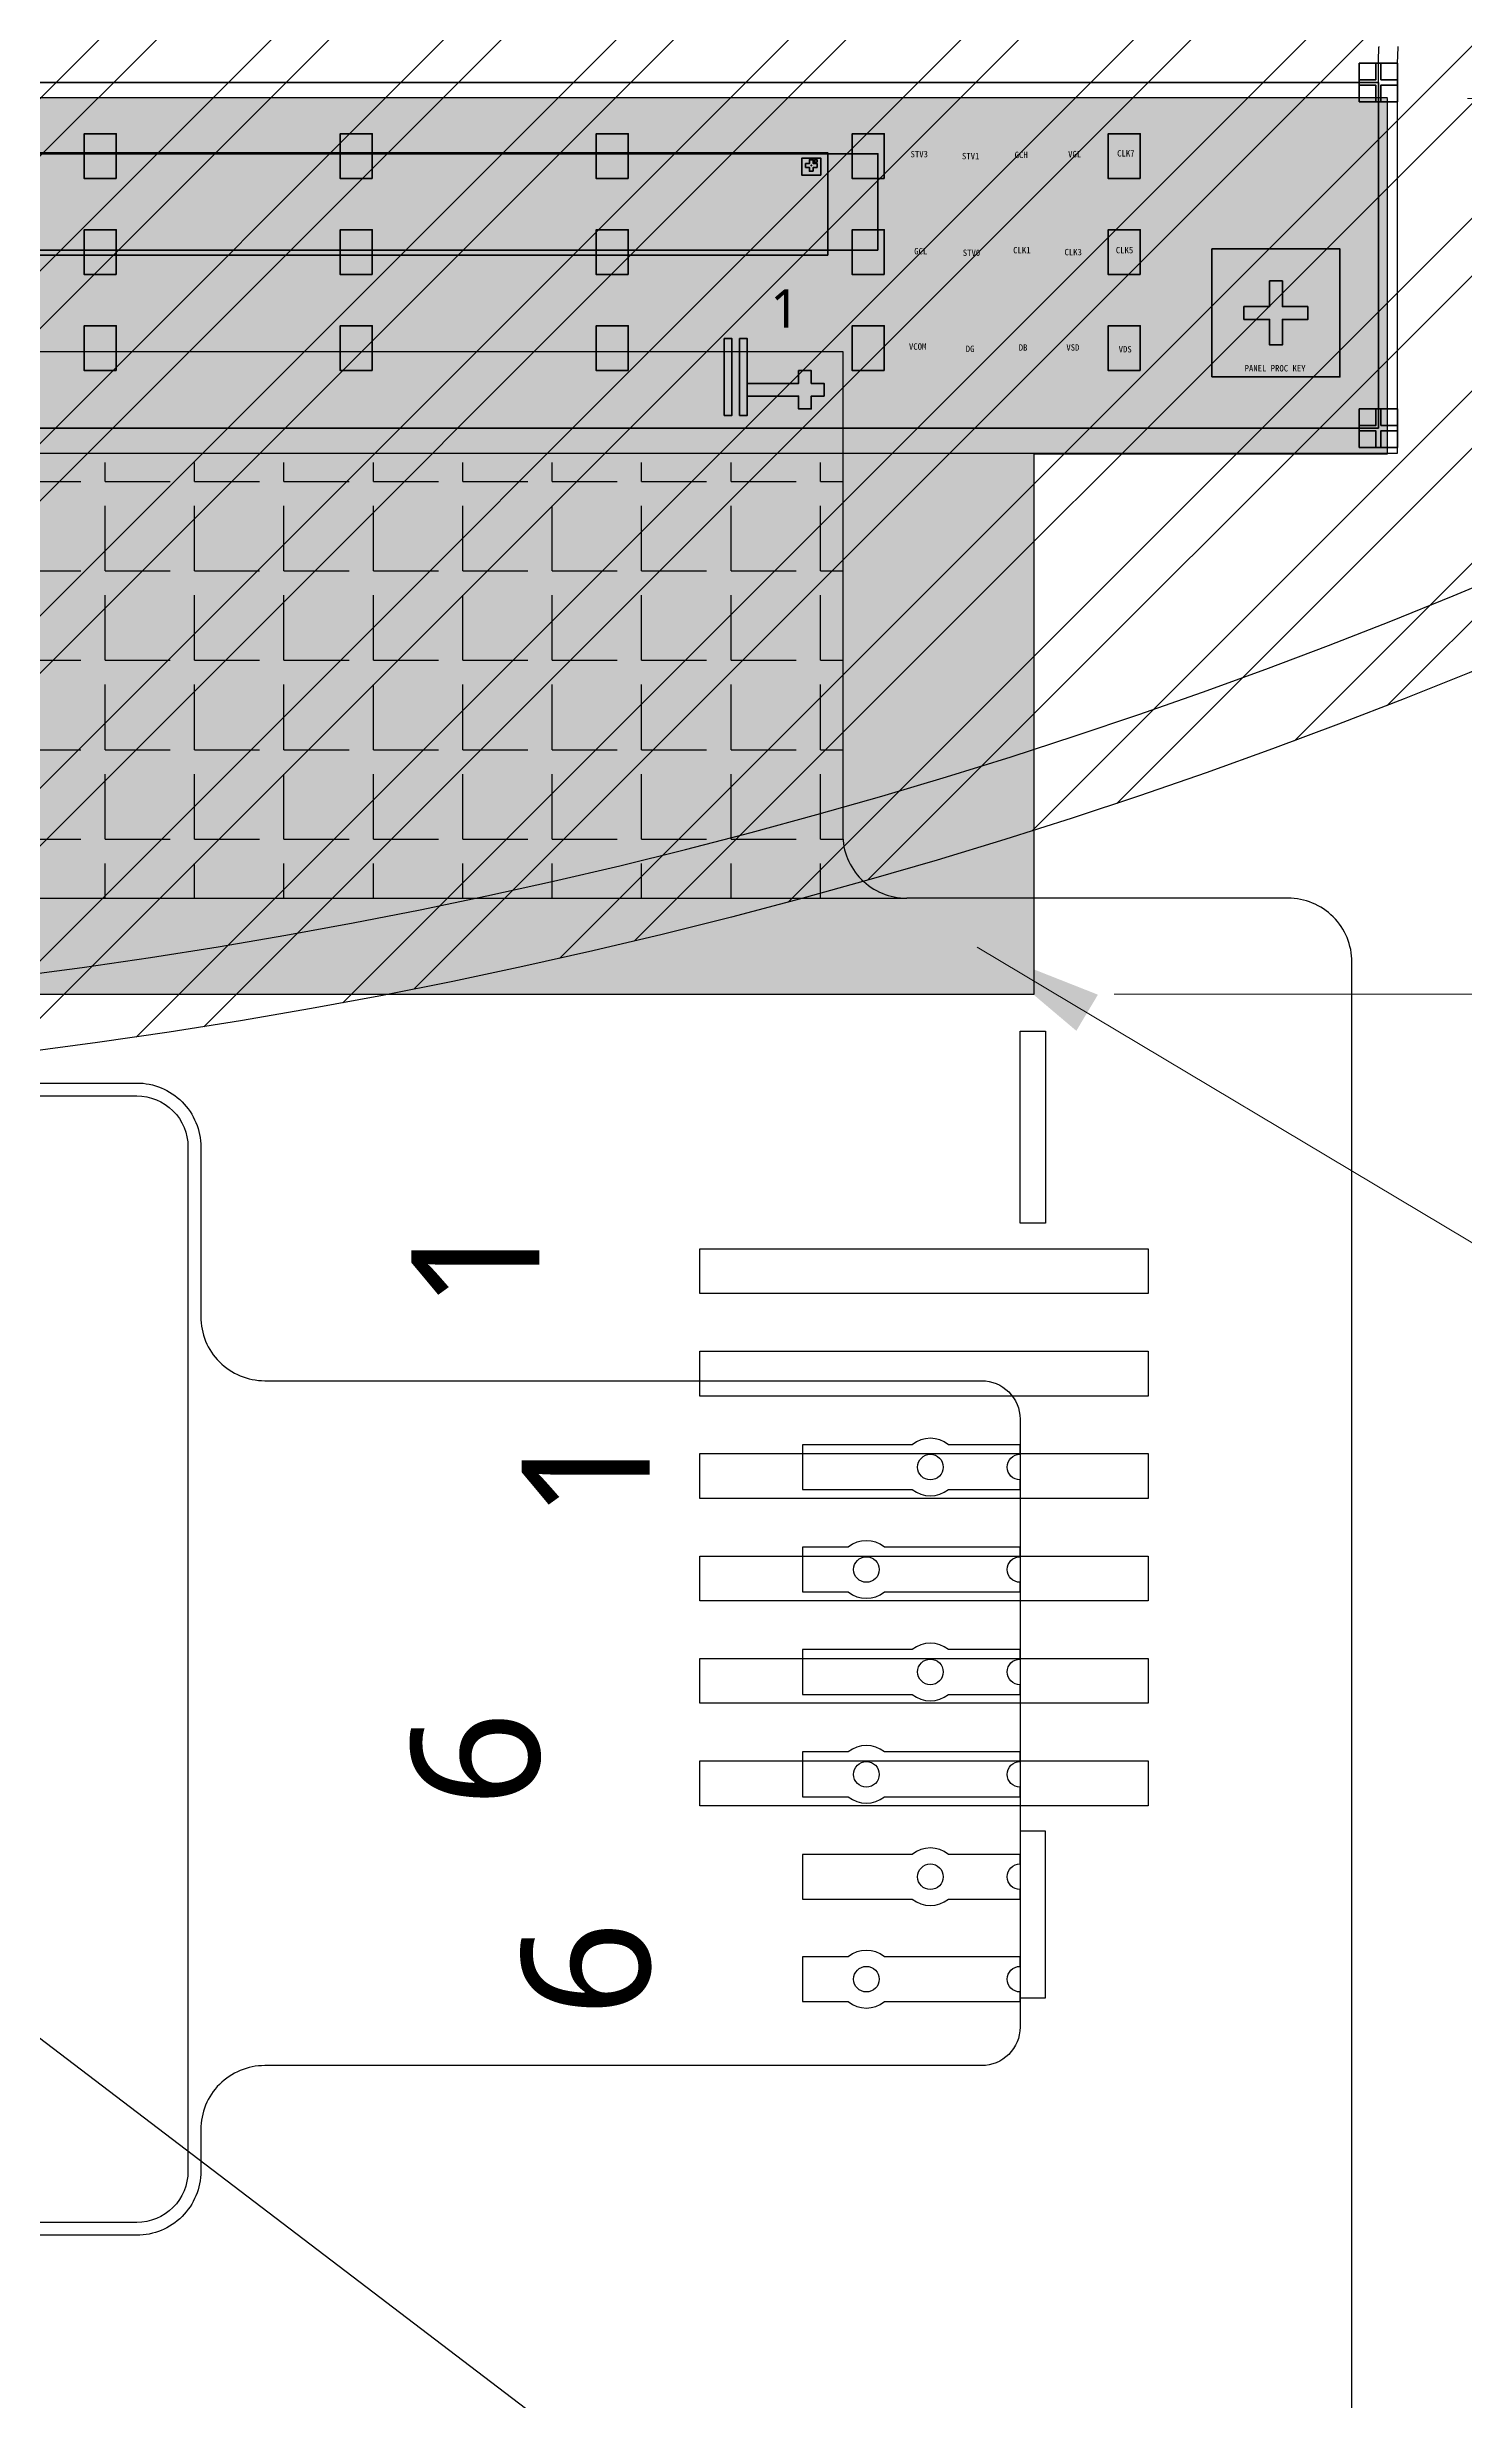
# Model space of a CAD drawing. Header units: millimetres. Extents: x 6268 to 6857, y -7375 to -6958.
# Drawn here: x 6404.49 to 6415.56, y -7212.56 to -7194.17 of the extents above; entities that cross this region are included whole.
import ezdxf
from ezdxf.enums import TextEntityAlignment as Align

# ---------------------------------------------------------------- set-up
doc = ezdxf.new("R2010")
doc.units = ezdxf.units.MM
doc.header["$LTSCALE"] = 32.67
doc.header["$PDMODE"] = 3
doc.header["$PDSIZE"] = 0.3125
doc.layers.get('0').update_dxf_attribs({"linetype": 'CONTINUOUS'})
doc.layers.get('Defpoints').update_dxf_attribs({"linetype": 'CONTINUOUS'})
for name, color, linetype in [('6文字层', 3, 'CONTINUOUS'), ('BL', 11, 'CONTINUOUS'), ('DIM', 3, 'CONTINUOUS'), ('ITO', 3, 'CONTINUOUS'), ('L31.drawing', 2, 'CONTINUOUS'), ('L59.drawing', 7, 'CONTINUOUS')]:
    doc.layers.add(name, color=color, linetype=linetype)
for name, color, linetype, lineweight in [('B_M.drawing', 175, 'CONTINUOUS', 100), ('GATE.drawing', 3, 'CONTINUOUS', 100), ('hardFence.critical', 211, 'CONTINUOUS', 100), ('L190.P9', 7, 'CONTINUOUS', 100), ('LAYOUT.drawing', 140, 'CONTINUOUS', 100), ('OUTLINE.drawing', 190, 'CONTINUOUS', 100)]:
    doc.layers.add(name, color=color, linetype=linetype, lineweight=lineweight)
doc.styles.add('Arial', font='arial.ttf', dxfattribs={"height": 3})
doc.styles.add('NOTE', font='ROMANS.shx', dxfattribs={"width": 0.8, "bigfont": 'EXTFONT.shx'})
doc.styles.get("Standard").update_dxf_attribs({"font": 'txt', "width": 0.8})
doc.styles.add('TITLE', font='arial.ttf')
doc.styles.add('宋体', font='SimSun.ttf')
doc.styles.add('标注', font='Microsoft YaHei.ttf')
doc.dimstyles.new('ISO-25$0', dxfattribs={"dimtxt": 1.8, "dimasz": 1.2, "dimexe": 0.5, "dimexo": 0.625, "dimtad": 1, "dimdsep": 46, "dimtxsty": '宋体', "dimcen": 2.5, "dimclrd": 2, "dimclre": 2, "dimclrt": 2, "dimadec": 0, "dimazin": 0, "dimtp": 1.2, "dimtm": 1.2, "dimtfac": 1, "dimtmove": 0, "dimatfit": 3, "dimfxl": 1, "dimtolj": 1, "dimlwd": 5, "dimlwe": 5, "dimarcsym": 0})
doc.dimstyles.new('ISO-25$7', dxfattribs={"dimscale": 0.5, "dimtxt": 1.5, "dimasz": 2, "dimexe": 0.2, "dimexo": 0.2, "dimtad": 0, "dimzin": 1, "dimdsep": 46, "dimtxsty": 'TITLE', "dimcen": 2.5, "dimclrd": 7, "dimclre": 256, "dimclrt": 7, "dimadec": 0, "dimazin": 0, "dimtfac": 1, "dimtmove": 0, "dimatfit": 0, "dimfxl": 1, "dimlwd": 9, "dimlwe": 9, "dimarcsym": 0})
doc.dimstyles.new('STANDARD$7', dxfattribs={"dimtxt": 1.5, "dimasz": 1.25, "dimexe": 0.25, "dimexo": 0.25, "dimgap": 0.25, "dimtad": 0, "dimzin": 0, "dimdsep": 46, "dimtxsty": 'NOTE', "dimcen": 0.5, "dimclrd": 256, "dimclre": 5, "dimclrt": 256, "dimazin": 0, "dimtfac": 1, "dimtmove": 0, "dimatfit": 1, "dimfxl": 1, "dimtolj": 1, "dimtzin": 0, "dimarcsym": 0})

# ---------------------------------------------------------------- blocks, each defined once
blk = doc.blocks.new('z_et_pad_unit')
at = {"layer": 'OUTLINE.drawing', "color": 3, "linetype": 'Continuous', "lineweight": 100}
blk.add_lwpolyline([(0, 0), (250, 0), (250, 350), (0, 350)], close=True, dxfattribs=at)
blk = doc.blocks.new('ST7701S_pad_location_Name_out_line')
at = {"layer": 'L59.drawing', "color": 4, "linetype": 'Continuous', "lineweight": 100}
blk.add_lwpolyline([(-12000, -400), (12000, -400), (12000, 400), (-12000, 400)], close=True, dxfattribs=at)
blk.add_lwpolyline([(-12000, -400), (12000, -400), (12000, 400), (-12000, 400)], close=True, dxfattribs=at)
blk.add_lwpolyline([(-12000, -400), (12000, -400), (12000, 400), (-12000, 400)], close=True, dxfattribs=at)
blk = doc.blocks.new('align_l')
at = {"layer": 'L31.drawing'}
for points in [[(-0.015, -0.045), (-0.015, -0.015), (-0.045, -0.015), (-0.045, 0.015), (-0.015, 0.015), (-0.015, 0.045), (0.015, 0.045), (0.015, 0.015), (0.045, 0.015), (0.045, -0.015), (0.015, -0.015), (0.015, -0.045), (-0.015, -0.045)], [(-0.045, 0.025), (-0.025, 0.025), (-0.025, 0.045), (-0.045, 0.045), (-0.045, 0.025)]]:
    blk.add_lwpolyline(points, close=True, dxfattribs=at)
at = {"layer": 'L59.drawing'}
blk.add_lwpolyline([(-0.055, -0.055), (0.055, -0.055), (0.055, 0.055), (-0.055, 0.055), (-0.055, -0.055)], close=True, dxfattribs=at)
blk = doc.blocks.new('ST7701S_pad_location_Name_pad_location')
at = {"color": 1, "linetype": 'Continuous', "lineweight": 100}
for name, p in [('ST7701S_pad_location_Name_out_line', (0, 0)), ('align_l', (-11870, 302))]:
    blk.add_blockref(name, p, dxfattribs=at)
blk = doc.blocks.new('A_MARK')
at = {"layer": 'hardFence.critical', "color": 211, "linetype": 'Continuous', "lineweight": 100}
for points in [[(-75, -75), (75, -75), (75, 56), (-75, 56)], [(-15, -45), (-15, -15), (-45, -15), (-45, 15), (-15, 15), (-15, 45), (15, 45), (15, 15), (45, 15), (45, -15), (15, -15), (15, -45)], [(-45, 25), (-25, 25), (-25, 45), (-45, 45)], [(-2, 0), (0, 0), (0, 2), (-2, 2)], [(-2, -2), (0, -2), (0, 0), (-2, 0)], [(0, 0), (2, 0), (2, 2), (0, 2)], [(0, -2), (2, -2), (2, 0), (0, 0)]]:
    blk.add_lwpolyline(points, close=True, dxfattribs=at)
blk = doc.blocks.new('JD9162_PAD')
at = {"layer": 'L190.P9', "color": 7, "linetype": 'Continuous', "lineweight": 100}
blk.add_lwpolyline([(-12390, -377), (12390, -377), (12390, 377), (-12390, 377)], close=True, dxfattribs=at)
at = {"color": 1, "linetype": 'Continuous', "lineweight": 100}
blk.add_blockref('A_MARK', (-11870, 285), dxfattribs=at)
blk = doc.blocks.new('fpc_pad')
at = {"layer": 'OUTLINE.drawing', "color": 3, "linetype": 'Continuous', "lineweight": 100}
blk.add_lwpolyline([(0, 0), (60, 0), (60, 600), (0, 600)], close=True, dxfattribs=at)
blk = doc.blocks.new('fpc_pad_dummy')
at = {"layer": 'OUTLINE.drawing', "color": 3, "linetype": 'Continuous', "lineweight": 100}
blk.add_lwpolyline([(0, 0), (60, 0), (60, 600), (0, 600)], close=True, dxfattribs=at)
blk = doc.blocks.new('fpc_mark')
at = {"layer": 'GATE.drawing', "color": 3, "linetype": 'Continuous', "lineweight": 100}
blk.add_lwpolyline([(200, 300), (100, 300), (100, 200), (0, 200), (0, 100), (100, 100), (100, 0), (200, 0), (200, 100), (600, 100), (600, 200), (200, 200)], close=True, dxfattribs=at)
blk = doc.blocks.new('fpc_all')
at = {"color": 1, "linetype": 'Continuous', "lineweight": 100}
for name, p in [('fpc_pad_dummy', (23640.6, 0.6)), ('fpc_pad', (23760.6, 0.6))]:
    blk.add_blockref(name, p, dxfattribs=at)
at = {"color": 1, "linetype": 'Continuous', "lineweight": 100, "xscale": -1}
blk.add_blockref('fpc_mark', (24420.6, 50.6), dxfattribs=at)
blk = doc.blocks.new('align_mark_unit_Panel')
at = {"layer": 'GATE.drawing', "color": 3, "linetype": 'Continuous', "lineweight": 100}
blk.add_lwpolyline([(250, 50), (50, 50), (50, 250), (-50, 250), (-50, 50), (-250, 50), (-250, -50), (-50, -50), (-50, -250), (50, -250), (50, -50), (250, -50)], close=True, dxfattribs=at)
at = {"layer": 'OUTLINE.drawing', "color": 5, "linetype": 'Continuous', "lineweight": 100}
blk.add_lwpolyline([(-500, -500), (500, -500), (500, 500), (-500, 500)], close=True, dxfattribs=at)
at = {"layer": 'OUTLINE.drawing', "color": 6, "linetype": 'Continuous', "lineweight": 100}
blk.add_text('PANEL PROC KEY', height=50, dxfattribs=at).set_placement((-7, -432.1), align=Align.MIDDLE_CENTER)
blk = doc.blocks.new('cutting_Mark_unit_Panel_array')
at = {"layer": 'GATE.drawing', "color": 3, "linetype": 'Continuous', "lineweight": 100}
for points in [[(-150, 20), (-20, 20), (-20, 150), (-150, 150)], [(20, 20), (150, 20), (150, 150), (20, 150)], [(-150, -150), (-20, -150), (-20, -20), (-150, -20)], [(20, -150), (150, -150), (150, -20), (20, -20)]]:
    blk.add_lwpolyline(points, close=True, dxfattribs=at)
at = {"layer": 'OUTLINE.drawing', "color": 5, "linetype": 'Continuous', "lineweight": 100}
blk.add_lwpolyline([(-150, -150), (150, -150), (150, 150), (-150, 150)], close=True, dxfattribs=at)
blk = doc.blocks.new('cutting_Mark_unit_Panel_cf')
at = {"layer": 'B_M.drawing', "color": 175, "linetype": 'Continuous', "lineweight": 100}
for points in [[(-150, 20), (-20, 20), (-20, 150), (-150, 150)], [(20, 20), (150, 20), (150, 150), (20, 150)], [(-150, -150), (-20, -150), (-20, -20), (-150, -20)], [(20, -150), (150, -150), (150, -20), (20, -20)]]:
    blk.add_lwpolyline(points, close=True, dxfattribs=at)
at = {"layer": 'OUTLINE.drawing', "color": 5, "linetype": 'Continuous', "lineweight": 100}
blk.add_lwpolyline([(-150, -150), (150, -150), (150, 150), (-150, 150)], close=True, dxfattribs=at)
blk = doc.blocks.new('lcd1')
at = {"layer": 'LAYOUT.drawing', "color": 4, "linetype": 'Continuous', "lineweight": -3}
blk.add_lwpolyline([(492.833, -109.845), (655.833, -109.845), (655.833, -95.768), (655.834, -95.739), (655.834, -95.709), (655.834, -95.68), (655.834, -95.65), (655.834, -95.621), (655.835, -95.592), (655.836, -95.533), (655.836, -95.503), (655.837, -95.474), (655.838, -95.415), (655.84, -95.356), (655.841, -95.327), (655.842, -95.298), (655.844, -95.239), (655.845, -95.209), (655.846, -95.18), (655.847, -95.151), (655.849, -95.121), (655.85, -95.092), (655.851, -95.062), (655.853, -95.033), (655.854, -95.004), (655.856, -94.974), (655.858, -94.945)], dxfattribs=at)
blk.add_lwpolyline([(492.833, -109.845), (655.833, -109.845), (655.833, -95.768), (655.834, -95.739), (655.834, -95.709), (655.834, -95.68), (655.834, -95.65), (655.834, -95.621), (655.835, -95.592), (655.836, -95.533), (655.836, -95.503), (655.837, -95.474), (655.838, -95.415), (655.84, -95.356), (655.841, -95.327), (655.842, -95.298), (655.844, -95.239), (655.845, -95.209), (655.846, -95.18), (655.847, -95.151), (655.849, -95.121), (655.85, -95.092), (655.851, -95.062), (655.853, -95.033), (655.854, -95.004), (655.856, -94.974), (655.858, -94.945)], dxfattribs=at)
at = {"layer": 'LAYOUT.drawing', "color": 4, "linetype": 'Continuous', "lineweight": 0}
blk.add_lwpolyline([(492.833, -96.345), (655.833, -96.345), (655.833, -95.768), (655.834, -95.739), (655.834, -95.709), (655.834, -95.68), (655.834, -95.65), (655.834, -95.621), (655.835, -95.592), (655.836, -95.533), (655.836, -95.503), (655.837, -95.474), (655.838, -95.415), (655.84, -95.356), (655.841, -95.327), (655.842, -95.298), (655.844, -95.239), (655.845, -95.209), (655.846, -95.18), (655.847, -95.151), (655.849, -95.121), (655.85, -95.092), (655.851, -95.062), (655.853, -95.033), (655.854, -95.004), (655.856, -94.974), (655.858, -94.945)], dxfattribs=at)
at = {"layer": 'LAYOUT.drawing', "color": 140, "linetype": 'Continuous', "lineweight": 100}
blk.add_lwpolyline([(492.833, -109.845), (655.833, -109.845), (655.833, -96.345), (492.833, -96.345)], close=True, dxfattribs=at)
blk.add_lwpolyline([(492.833, -96.345), (655.833, -96.345)], dxfattribs=at)
at = {"color": 1, "linetype": 'Continuous', "lineweight": 100, "yscale": 0.005000000000000001, "zscale": 0.005000000000000001}
for name, p, xscale in [('cutting_Mark_unit_Panel_cf', (655.833, -96.345), 0.005000000000000001), ('JD9162_PAD', (574.333, -101.01), -0.005000000000000001), ('ST7701S_pad_location_Name_pad_location', (574.333, -101.095), -0.005000000000000001), ('align_mark_unit_Panel', (651.833, -105.345), 0.005000000000000001), ('fpc_all', (512.08, -109.348), 0.005000000000000001), ('cutting_Mark_unit_Panel_array', (655.833, -109.845), 0.005000000000000001)]:
    blk.add_blockref(name, p, dxfattribs=dict(at, xscale=xscale))
at = {"color": 1, "linetype": 'Continuous', "lineweight": 100, "xscale": -0.005000000000000001, "yscale": 0.005000000000000001, "zscale": 0.005000000000000001, "row_count": 1, "column_count": 5, "row_spacing": 3.500000000000001, "column_spacing": -2}
for p in [(646.533, -100.095), (646.533, -103.845), (646.533, -107.595)]:
    blk.add_blockref('z_et_pad_unit', p, dxfattribs=at)
at = {"layer": '6文字层', "linetype": 'Continuous', "insert": (632.089, -104.419), "char_height": 1.5, "width": 45.92861, "attachment_point": 1, "style": '标注'}
blk.add_mtext('{\\C7;1}', dxfattribs=at)
at = {"layer": 'OUTLINE.drawing', "color": 6, "linetype": 'Continuous', "lineweight": 100}
for s, p in [('STV3', (637.9, -99.143)), ('STV1', (639.908, -99.22)), ('GCH', (641.881, -99.172)), ('VGL', (643.97, -99.141)), ('CLK7', (645.97, -99.111)), ('GCL', (637.958, -102.933)), ('STV0', (639.94, -102.994)), ('CLK1', (641.908, -102.893)), ('CLK3', (643.913, -102.969)), ('CLK5', (645.918, -102.892)), ('VCOM', (637.837, -106.658)), ('DG', (639.885, -106.746)), ('DB', (641.957, -106.695)), ('VSD', (643.9, -106.693)), ('VDS', (645.943, -106.763))]:
    blk.add_text(s, height=0.25, dxfattribs=at).set_placement(p, align=Align.MIDDLE_CENTER)
blk = doc.blocks.new('HSD')
at = {"layer": 'LAYOUT.drawing', "color": 0, "lineweight": -2, "elevation": 0}
blk.add_lwpolyline([(1370.249, 300.152), (1403.149, 300.152), (1403.149, 303.167), (1403.149, 303.172), (1403.149, 303.178), (1403.149, 303.183), (1403.149, 303.189), (1403.149, 303.194), (1403.149, 303.2), (1403.149, 303.211), (1403.149, 303.217), (1403.149, 303.222), (1403.15, 303.234), (1403.15, 303.245), (1403.15, 303.25), (1403.15, 303.256), (1403.151, 303.267), (1403.151, 303.273), (1403.151, 303.278), (1403.151, 303.284), (1403.151, 303.289), (1403.152, 303.295), (1403.152, 303.301), (1403.152, 303.306), (1403.153, 303.312), (1403.153, 303.317), (1403.153, 303.323), (1403.154, 303.329)], dxfattribs=at)
blk = doc.blocks.new('JFD')
at = {"color": 0}
blk.add_blockref('HSD', (0, 0), dxfattribs=at)
blk = doc.blocks.new('*D26')
at = {"layer": 'Defpoints', "color": 0, "transparency": 16777216}
for p in [(1447.686, 340.827), (1444.926, 333.832), (1451.4, 333.832)]:
    blk.add_point(p, dxfattribs=at)
at = {"layer": 'DIM', "color": 3, "lineweight": 5, "transparency": 16777216}
for p, q in [((1448.311, 340.827), (1451.9, 340.827)), ((1451.4, 339.327), (1451.4, 335.332)), ((1445.551, 333.832), (1451.9, 333.832))]:
    blk.add_line(p, q, dxfattribs=at)
at = {"layer": 'DIM', "color": 3, "transparency": 16777216}
for points in [[(1451.15, 339.327), (1451.65, 339.327), (1451.4, 340.827)], [(1451.15, 335.332), (1451.65, 335.332), (1451.4, 333.832)]]:
    blk.add_solid(points, dxfattribs=at)
at = {"layer": 'DIM', "color": 3, "transparency": 16777216, "insert": (1450.025, 337.329), "char_height": 1.5, "attachment_point": 5, "rotation": 90, "style": '宋体'}
blk.add_mtext('\\A1;7', dxfattribs=at)
blk = doc.blocks.new('dfasdsadasd')
at = {"layer": 'BL'}
h = blk.add_hatch(dxfattribs=at)
h.set_pattern_fill('MUDST', color=253, scale=0.02, style=0)
h.paths.add_polyline_path([(3844.164, -24.308), (3844.164, -27.088), (3846.014, -27.088), (3846.014, -31.31), (3874.074, -31.31), (3874.074, -27.088), (3876.834, -27.088), (3876.834, -24.308)])
at = {"layer": 'BL', "color": 253}
for p, q in [((3876.834, -24.308), (3844.164, -24.308)), ((3876.834, -27.088), (3876.834, -24.314)), ((3874.074, -27.088), (3876.834, -27.088)), ((3874.074, -31.31), (3874.074, -27.088)), ((3846.014, -31.31), (3874.074, -31.31))]:
    blk.add_line(p, q, dxfattribs=at)
blk = doc.blocks.new('A$C5AF141BB')
at = {"layer": 'BL', "color": 2}
blk.add_line((13.611, -8.582), (13.611, -4.9), dxfattribs=at)
at = {"layer": 'BL'}
blk.add_blockref('dfasdsadasd', (-3860.464, 22.188), dxfattribs=at)
at = {"layer": 'DIM'}
dim = blk.add_linear_dim(base=(20.084, -9.122), p1=(16.37, -2.126), p2=(13.611, -9.122), angle=90, dimstyle='ISO-25$0', override={"dimtxt": 1.5, "dimasz": 1.5, "dimtxsty": '宋体', "dimcen": 2.5, "dimclrd": 3, "dimclre": 3, "dimclrt": 3}, dxfattribs=at)
dim.commit()
dim.dimension.update_dxf_attribs({"geometry": '*D26', "text_midpoint": (18.709, -5.624), "insert": (-1431.316, -342.953)})
at = {"layer": 'BL'}
blk.add_leader([(13.166, -8.753), (22.379, -14.26), (31.806, -14.26)], dimstyle='ISO-25$7', override={"dimgap": 0.625, "dimtad": 0, "dimfxl": 0.18, "dimarcsym": 1}, dxfattribs=at)

msp = doc.modelspace()

# ---------------------------------------------------------------- hatches: boundary and pattern name
h = msp.add_hatch()
h.set_pattern_fill('ANGLE', color=3, scale=0.1)
h.set_pattern_definition([(0, (5531.81354, -7473.4747), (0, 0.6985), [0.508, -0.1905]), (90, (5531.81354, -7473.4747), (-0.6985, 4e-17), [0.508, -0.1905])])
h.paths.add_polyline_path([(6386.728, -7198.166, 0.086991), (6386.864, -7198.19), (6387.549, -7198.19, -0.414214), (6387.949, -7198.59), (6387.949, -7200.322, -0.414214), (6387.449, -7200.822), (6411.201, -7200.822, -0.414214), (6410.701, -7200.322), (6410.701, -7197.42), (6386.729, -7197.42)])
h.paths.add_polyline_path([(6395.664, -7198.181), (6395.664, -7199.767), (6400.633, -7199.767), (6400.633, -7198.181)], flags=24)
at = {"layer": 'ITO', "true_color": 0x000000}
h = msp.add_hatch(dxfattribs=at)
h.set_pattern_fill('ANSI32', color=18, scale=0.1)
h.set_pattern_definition([(45, (1554.0589, 187.5091), (-0.67351921, 0.67351921), []), (45, (1554.5079, 187.5091), (-0.67351921, 0.67351921), [])])
h.paths.add_polyline_path([(6353.586, -7157.387, 1), (6443.586, -7157.387, 1)])
h.paths.add_polyline_path([(6433.85, -7157.387, -1), (6363.322, -7157.387, -1)], flags=16)

# ---------------------------------------------------------------- linework, layer by layer
at = {"color": 30, "lineweight": -3}
msp.add_line((6386.464, -7197.151), (6410.701, -7197.151), dxfattribs=at)
at = {"color": 0}
msp.add_line((6387.449, -7200.822), (6411.201, -7200.822), dxfattribs=at)
at = {"color": 30, "lineweight": -3}
msp.add_lwpolyline([(6383.805, -7201.322, -0.414214), (6384.305, -7200.822), (6387.449, -7200.822, 0.414214), (6387.949, -7200.322), (6387.949, -7198.823, 0.221971), (6387.77, -7198.44), (6386.464, -7197.347), (6386.464, -7196.551), (6410.701, -7196.551), (6410.701, -7200.322, 0.414214), (6411.201, -7200.822)], format="xyb", dxfattribs=at)
at = {"color": 30}
msp.add_lwpolyline([(6402.29, -7197.745, 0.237184), (6402.086, -7198.139), (6402.086, -7201.766, 0.414214), (6402.586, -7202.266), (6405.186, -7202.266, -0.414214), (6405.686, -7202.766), (6405.686, -7204.091, 0.414214), (6406.186, -7204.591), (6411.786, -7204.591, -0.414214), (6412.086, -7204.891), (6412.086, -7209.641, -0.414214), (6411.786, -7209.941), (6406.186, -7209.941, 0.414214), (6405.686, -7210.441), (6405.686, -7210.766, -0.414214), (6405.186, -7211.266), (6394.186, -7211.266, -0.414214), (6393.686, -7210.766), (6393.686, -7202.766, -0.414214), (6394.186, -7202.266), (6394.586, -7202.266, 0.414214), (6395.086, -7201.766), (6395.086, -7198.139, 0.237184), (6394.882, -7197.745)], format="xyb", dxfattribs=at)
msp.add_lwpolyline([(6402.29, -7197.745, 0.237184), (6402.086, -7198.139), (6402.086, -7201.766, 0.414214), (6402.586, -7202.266), (6405.186, -7202.266, -0.414214), (6405.686, -7202.766), (6405.686, -7204.091, 0.414214), (6406.186, -7204.591), (6411.786, -7204.591, -0.414214), (6412.086, -7204.891), (6412.086, -7209.641, -0.414214), (6411.786, -7209.941), (6406.186, -7209.941, 0.414214), (6405.686, -7210.441), (6405.686, -7210.766, -0.414214), (6405.186, -7211.266), (6394.186, -7211.266, -0.414214), (6393.686, -7210.766), (6393.686, -7202.766, -0.414214), (6394.186, -7202.266), (6394.586, -7202.266, 0.414214), (6395.086, -7201.766), (6395.086, -7198.139, 0.237184), (6394.882, -7197.745)], format="xyb", dxfattribs=at)
for points in [[(6412.286, -7201.861), (6412.286, -7203.361), (6412.086, -7203.361), (6412.086, -7201.861)], [(6412.286, -7209.411), (6412.286, -7208.111), (6412.086, -7208.111), (6412.086, -7209.411)]]:
    msp.add_lwpolyline(points, close=True)
for points in [[(6394.186, -7202.366), (6405.186, -7202.366, -0.414214), (6405.586, -7202.766), (6405.586, -7210.766), (6405.586, -7210.766, -0.414214), (6405.186, -7211.166), (6394.186, -7211.166, -0.414214), (6393.786, -7210.766), (6393.786, -7202.766, -0.414214)], [(6394.186, -7202.366), (6405.186, -7202.366, -0.414214), (6405.586, -7202.766), (6405.586, -7210.766), (6405.586, -7210.766, -0.414214), (6405.186, -7211.166), (6394.186, -7211.166, -0.414214), (6393.786, -7210.766), (6393.786, -7202.766, -0.414214)], [(6412.086, -7205.166), (6412.086, -7205.091), (6411.527, -7205.091, 0.353553), (6411.244, -7205.091), (6410.386, -7205.091), (6410.386, -7205.441), (6411.244, -7205.441, 0.353553), (6411.527, -7205.441), (6412.086, -7205.441), (6412.086, -7205.366, -1)], [(6412.086, -7205.166), (6412.086, -7205.091), (6411.527, -7205.091, 0.353553), (6411.244, -7205.091), (6410.386, -7205.091), (6410.386, -7205.441), (6411.244, -7205.441, 0.353553), (6411.527, -7205.441), (6412.086, -7205.441), (6412.086, -7205.366, -1)], [(6412.086, -7205.966), (6412.086, -7205.891), (6411.027, -7205.891, 0.353553), (6410.744, -7205.891), (6410.386, -7205.891), (6410.386, -7206.241), (6410.744, -7206.241, 0.353553), (6411.027, -7206.241), (6412.086, -7206.241), (6412.086, -7206.166, -1)], [(6412.086, -7205.966), (6412.086, -7205.891), (6411.027, -7205.891, 0.353553), (6410.744, -7205.891), (6410.386, -7205.891), (6410.386, -7206.241), (6410.744, -7206.241, 0.353553), (6411.027, -7206.241), (6412.086, -7206.241), (6412.086, -7206.166, -1)], [(6412.086, -7206.766), (6412.086, -7206.691), (6411.527, -7206.691, 0.353553), (6411.244, -7206.691), (6410.386, -7206.691), (6410.386, -7207.041), (6411.244, -7207.041, 0.353553), (6411.527, -7207.041), (6412.086, -7207.041), (6412.086, -7206.966, -1)], [(6412.086, -7206.766), (6412.086, -7206.691), (6411.527, -7206.691, 0.353553), (6411.244, -7206.691), (6410.386, -7206.691), (6410.386, -7207.041), (6411.244, -7207.041, 0.353553), (6411.527, -7207.041), (6412.086, -7207.041), (6412.086, -7206.966, -1)], [(6412.086, -7207.566), (6412.086, -7207.491), (6411.027, -7207.491, 0.353553), (6410.744, -7207.491), (6410.386, -7207.491), (6410.386, -7207.841), (6410.744, -7207.841, 0.353553), (6411.027, -7207.841), (6412.086, -7207.841), (6412.086, -7207.766, -1)], [(6412.086, -7207.566), (6412.086, -7207.491), (6411.027, -7207.491, 0.353553), (6410.744, -7207.491), (6410.386, -7207.491), (6410.386, -7207.841), (6410.744, -7207.841, 0.353553), (6411.027, -7207.841), (6412.086, -7207.841), (6412.086, -7207.766, -1)], [(6412.086, -7208.366), (6412.086, -7208.291), (6411.527, -7208.291, 0.353553), (6411.244, -7208.291), (6410.386, -7208.291), (6410.386, -7208.641), (6411.244, -7208.641, 0.353553), (6411.527, -7208.641), (6412.086, -7208.641), (6412.086, -7208.566, -1)], [(6412.086, -7208.366), (6412.086, -7208.291), (6411.527, -7208.291, 0.353553), (6411.244, -7208.291), (6410.386, -7208.291), (6410.386, -7208.641), (6411.244, -7208.641, 0.353553), (6411.527, -7208.641), (6412.086, -7208.641), (6412.086, -7208.566, -1)], [(6412.086, -7209.166), (6412.086, -7209.091), (6411.027, -7209.091, 0.353553), (6410.744, -7209.091), (6410.386, -7209.091), (6410.386, -7209.441), (6410.744, -7209.441, 0.353553), (6411.027, -7209.441), (6412.086, -7209.441), (6412.086, -7209.366, -1)], [(6412.086, -7209.166), (6412.086, -7209.091), (6411.027, -7209.091, 0.353553), (6410.744, -7209.091), (6410.386, -7209.091), (6410.386, -7209.441), (6410.744, -7209.441, 0.353553), (6411.027, -7209.441), (6412.086, -7209.441), (6412.086, -7209.366, -1)]]:
    msp.add_lwpolyline(points, format="xyb", close=True)
at = {"color": 2}
for points in [[(6413.086, -7203.911), (6409.586, -7203.911), (6409.586, -7203.561), (6413.086, -7203.561)], [(6413.086, -7203.911), (6409.586, -7203.911), (6409.586, -7203.561), (6413.086, -7203.561)], [(6413.086, -7204.711), (6409.586, -7204.711), (6409.586, -7204.361), (6413.086, -7204.361)], [(6413.086, -7205.511), (6409.586, -7205.511), (6409.586, -7205.161), (6413.086, -7205.161)], [(6413.086, -7206.311), (6409.586, -7206.311), (6409.586, -7205.961), (6413.086, -7205.961)], [(6413.086, -7207.111), (6409.586, -7207.111), (6409.586, -7206.761), (6413.086, -7206.761)], [(6413.086, -7207.911), (6409.586, -7207.911), (6409.586, -7207.561), (6413.086, -7207.561)]]:
    msp.add_lwpolyline(points, close=True, dxfattribs=at)
for centre in [(6411.386, -7205.266), (6411.386, -7205.266), (6410.886, -7206.066), (6410.886, -7206.066), (6411.386, -7206.866), (6411.386, -7206.866), (6410.886, -7207.666), (6410.886, -7207.666), (6411.386, -7208.466), (6411.386, -7208.466), (6410.886, -7209.266), (6410.886, -7209.266)]:
    msp.add_circle(centre, 0.1)
at = {"layer": 'ITO', "color": 30}
msp.add_lwpolyline([(6383.805, -7201.322), (6383.805, -7212.762, 0.414214), (6384.305, -7213.262), (6390.344, -7213.262, -0.414214), (6390.844, -7213.762), (6390.844, -7241.154, 0.414214), (6391.044, -7241.354), (6406.144, -7241.354, 0.414214), (6406.344, -7241.154), (6406.344, -7213.762, -0.414214), (6406.844, -7213.262), (6414.179, -7213.262, 0.414214), (6414.679, -7212.762), (6414.679, -7201.322, 0.414214), (6414.179, -7200.822), (6411.201, -7200.822)], format="xyb", dxfattribs=at)
at = {"layer": 'ITO', "color": 251, "true_color": 0x636466}
msp.add_circle((6398.586, -7157.387), 45, dxfattribs=at)
at = {"layer": 'ITO', "color": 7, "true_color": 0xffffff}
msp.add_arc((6398.586, -7157.387), 44.4, 5.1688, 354.8312, dxfattribs=at)

# ---------------------------------------------------------------- block references
at = {"color": 0}
for name, p in [('JFD', (5011.887, -7497.498)), ('A$C5AF141BB', (6398.586, -7192.451))]:
    msp.add_blockref(name, p, dxfattribs=at)
at = {"color": 6, "lineweight": -3, "xscale": 0.1999999999998181, "yscale": 0.1999999999998181, "zscale": 0.1999999999998181}
msp.add_blockref('lcd1', (6283.719, -7175.182), dxfattribs=at)

# ---------------------------------------------------------------- texts
at = {"color": 4, "char_height": 1, "width": 1.97596, "attachment_point": 1, "rotation": 90, "style": 'Arial'}
for s, insert in [('{\\fMicrosoft YaHei|b0|i0|c134|p34;\\C0;1}', (6407.331, -7204.036)), ('{\\fMicrosoft YaHei|b0|i0|c134|p34;\\C0;1}', (6408.194, -7205.675)), ('{\\fMicrosoft YaHei|b0|i0|c134|p34;\\C0;1}', (6408.194, -7205.675)), ('{\\fMicrosoft YaHei|b0|i0|c134|p34;\\C0;6}', (6407.331, -7207.919)), ('{\\fMicrosoft YaHei|b0|i0|c134|p34;\\C0;6}', (6408.194, -7209.558)), ('{\\fMicrosoft YaHei|b0|i0|c134|p34;\\C0;6}', (6408.194, -7209.558))]:
    msp.add_mtext(s, dxfattribs=dict(at, insert=insert))

# ---------------------------------------------------------------- leaders
at = {"color": 4}
msp.add_leader([(6399.787, -7206.194), (6421.271, -7222.546)], dimstyle='STANDARD$7', override={"dimtxt": 3.5, "dimasz": 2, "dimexe": 5.346, "dimexo": 1.85625, "dimgap": 0.09, "dimtih": 1, "dimtoh": 1, "dimdec": 4, "dimtxsty": 'Standard', "dimcen": 2.673, "dimclrd": 0, "dimclre": 0, "dimclrt": 0, "dimadec": 0, "dimtp": 0.0001, "dimtm": 0.0001, "dimtdec": 4, "dimtofl": 0, "dimatfit": 3}, dxfattribs=at)
msp.add_leader([(6399.787, -7206.194), (6421.271, -7222.546)], dimstyle='STANDARD$7', override={"dimtxt": 3.5, "dimasz": 2, "dimexe": 5.346, "dimexo": 1.85625, "dimgap": 0.09, "dimtih": 1, "dimtoh": 1, "dimdec": 4, "dimtxsty": 'Standard', "dimcen": 2.673, "dimclrd": 0, "dimclre": 0, "dimclrt": 0, "dimadec": 0, "dimtp": 0.0001, "dimtm": 0.0001, "dimtdec": 4, "dimtofl": 0, "dimatfit": 3}, dxfattribs=at)

doc.saveas('drawing.dxf')
